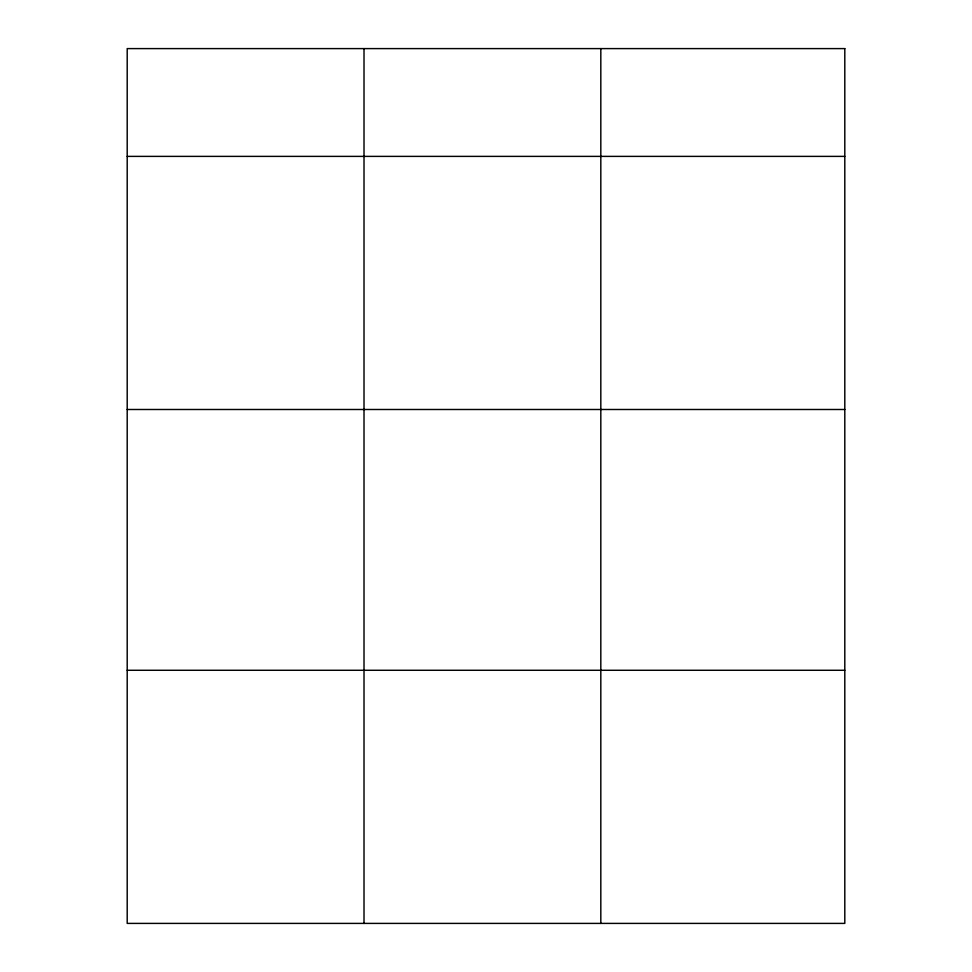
<?xml version="1.0" encoding="UTF-8"?>
<svg xmlns="http://www.w3.org/2000/svg" width="972" height="972" viewBox="0 0 972 972"><rect width="100%" height="100%" fill="white"/><g stroke="black" fill="none" stroke-linecap="round" stroke-linejoin="round"><path stroke-width="1.46" d="M127.198 156.383L844.802 156.383M127.198 409.491L844.802 409.491M127.198 670.279L844.802 670.279M600.817 48.6L600.817 923.4M364.014 48.6L364.014 923.4M844.802 48.6L127.198 48.6L127.198 923.4L844.802 923.4L844.802 48.6"/></g></svg>
